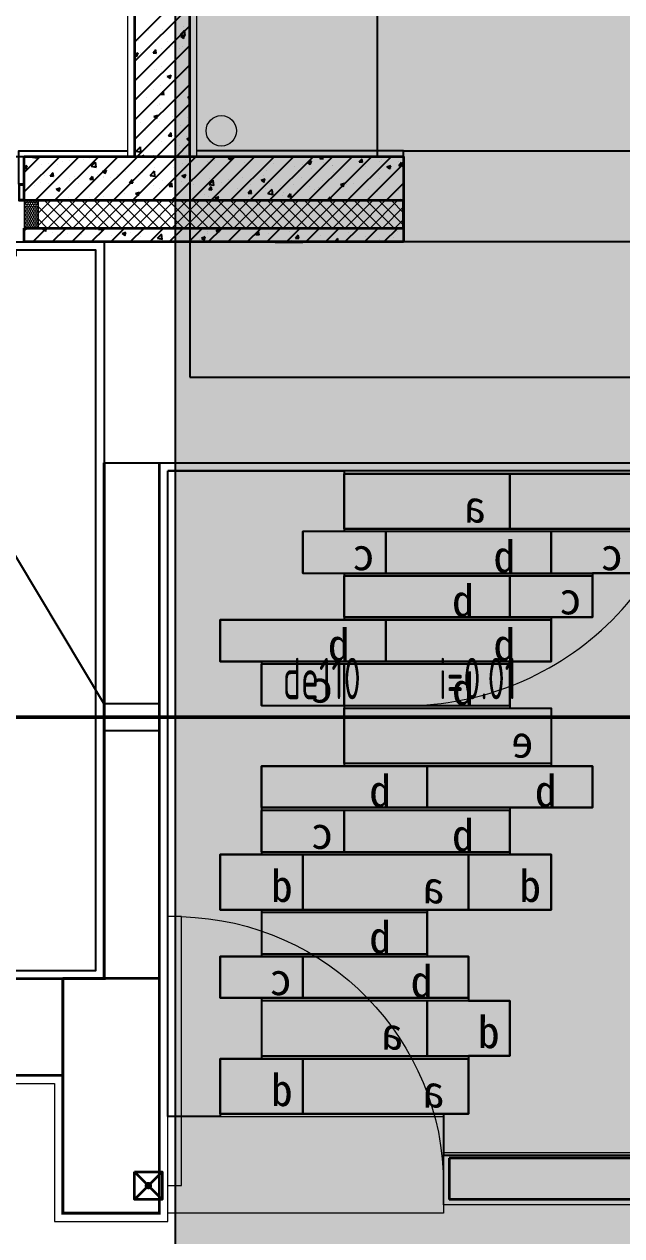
# Model space of a CAD drawing. Header units: inches. Extents: x 143994 to 247866, y 243815 to 272761.
# Drawn here: x 222738 to 224904, y 248294 to 252685 of the extents above; entities that cross this region are included whole.
import ezdxf

# ---------------------------------------------------------------- set-up
doc = ezdxf.new("R2010")
doc.units = ezdxf.units.IN
doc.header["$LTSCALE"] = 1000
doc.header["$MEASUREMENT"] = 0
doc.linetypes.add('DASH', pattern=[0.35, 0.25, -0.1])
doc.linetypes.add('HIDDEN', pattern=[0.375, 0.25, -0.125])
doc.layers.get('DEFPOINTS').update_dxf_attribs({"color": 62})
for name, color, linetype in [('0-fm', 30, 'Continuous'), ('0-pat', 252, 'Continuous'), ('0-word', 131, 'Continuous'), ('0-建筑1F', 127, 'Continuous'), ('0-建筑2F', 127, 'Continuous'), ('00雨水标注', 3, 'Continuous'), ('A-Anno-Lead', 2, 'Continuous'), ('A-S-face(建筑粉刷线)', 136, 'Continuous'), ('A-Wall-Patn', 255, 'Continuous'), ('I-furniture', 2, 'DASH'), ('PUB_HATCH', 8, 'Continuous'), ('厨卫', 44, 'Continuous')]:
    doc.layers.add(name, color=color, linetype=linetype)
for name, color, linetype, lineweight in [('00雨水管', 60, 'Continuous', 50), ('A-Flr-Door', 8, 'Continuous', 9), ('A-Flr-Opng', 14, 'Continuous', 9), ('A-Flr-Stairs', 8, 'Continuous', 9), ('A-M-Paint-Sill', 173, 'Continuous', 9), ('A-M-Stone', 11, 'Continuous', 15), ('A-Wall', 254, 'Continuous', 35), ('MQ-HZ幕墙绘制', 6, 'Continuous', 13), ('W-保温层', 8, 'Continuous', 13)]:
    doc.layers.add(name, color=color, linetype=linetype, lineweight=lineweight)
doc.styles.add('ECADI', font='hzs.shx', dxfattribs={"width": 0.7, "bigfont": 'hztxt.shx'})
doc.styles.add('HS2', font='')
doc.styles.get("Standard").update_dxf_attribs({"font": 'arial.ttf'})
doc.styles.get('HS2').set_extended_font_data('SimHei')
doc.linetypes.add('Y_WATER_SUPPLY', pattern='A,3,-0.2,["Y",Standard,S=0.2,R=0,X=-0.1,Y=-0.05],-0.2', length=3.4)

# ---------------------------------------------------------------- blocks, each defined once
blk = doc.blocks.new('*U524')
at = {"layer": 'A-Wall'}
for p, q in [((-2050, 350), (-1900, 350)), ((-1900, 350), (-1900, 0)), ((0, 350), (0, 0)), ((0, 350), (860, 350)), ((-2050, 0), (-1900, 0)), ((0, 0), (860, 0))]:
    blk.add_line(p, q, dxfattribs=at)
at = {"layer": 'A-Wall', "linetype": 'DASH', "ltscale": 0.5}
for p, q in [((-1900, 350), (0, 350)), ((0, 0), (-1900, 0))]:
    blk.add_line(p, q, dxfattribs=at)
blk = doc.blocks.new('预埋支撑结构')
at = {"layer": 'A-Wall', "color": 1}
for p, q in [((0, 0), (100, -100)), ((100, 0), (0, -100))]:
    blk.add_line(p, q, dxfattribs=at)
blk.add_lwpolyline([(0, 0), (100, 0), (100, -100), (0, -100)], close=True, dxfattribs=at)
blk = doc.blocks.new('dg3456')
at = {"layer": 'A-M-Paint-Sill'}
for p, q in [((434388, 201497.1), (434388, 201687.1)), ((434388, 201687.1), (436918, 201687.1)), ((436918, 201497.1), (434388, 201497.1))]:
    blk.add_line(p, q, dxfattribs=at)
at = {"layer": 'A-Wall'}
for p, q in [((436948, 201667.1), (434408, 201667.1)), ((434408, 201667.1), (434408, 201517.1)), ((436948, 201517.1), (434408, 201517.1))]:
    blk.add_line(p, q, dxfattribs=at)
blk = doc.blocks.new('$DorLib2D$00000001')
for p, q in [((0.45, 0.975), (0.5, 0.975)), ((0.45, 0), (0.45, 0.975)), ((0.5, 0), (0.5, 0.975)), ((0.5, 0), (0.45, 0))]:
    blk.add_line(p, q)
at = {"lineweight": 13}
blk.add_arc((0.475, 0), 0.975, 91.4693, 180, dxfattribs=at)
blk = doc.blocks.new('A$C300209DD')
blk.add_lwpolyline([(0, 0), (600, 0), (600, -150), (0, -150)], close=True)
at = {"layer": '0-word', "color": 4, "insert": (130.1, -31.3), "char_height": 116.7, "attachment_point": 1, "rotation": 360, "style": 'HS2'}
blk.add_mtext('b', dxfattribs=at)
blk = doc.blocks.new('A$C378B29CF')
blk.add_lwpolyline([(0, 0), (300, 0), (300, -200), (0, -200)], close=True)
at = {"layer": '0-word', "color": 4, "insert": (36.8, -54.9), "char_height": 116.7, "attachment_point": 1, "rotation": 360, "style": 'HS2'}
blk.add_mtext('d', dxfattribs=at)
blk = doc.blocks.new('A$C28AF7A45')
blk.add_lwpolyline([(0, 0), (0, -200), (750, -200), (750, 0)], close=True)
at = {"layer": '0-word', "color": 4, "insert": (64.9, -62.2), "char_height": 116.7, "attachment_point": 1, "rotation": 360, "style": 'HS2'}
blk.add_mtext('e', dxfattribs=at)
blk = doc.blocks.new('A$C76955CBD')
blk.add_lwpolyline([(0, 0), (600, 0), (600, -200), (0, -200)], close=True)
at = {"layer": '0-word', "color": 4, "insert": (85.6, -60.3), "char_height": 116.7, "attachment_point": 1, "rotation": 360, "style": 'HS2'}
blk.add_mtext('a', dxfattribs=at)
blk = doc.blocks.new('A$C43E706E6')
blk.add_lwpolyline([(0, 0), (300, 0), (300, -150), (0, -150)], close=True)
at = {"layer": '0-pat'}
blk.add_lwpolyline([(300, -150), (300, 0)], dxfattribs=at)
at = {"layer": '0-word', "color": 4, "insert": (40.8, -22.9), "char_height": 116.7, "attachment_point": 1, "rotation": 360, "style": 'HS2'}
blk.add_mtext('c', dxfattribs=at)
blk = doc.blocks.new('A$C6EB0506D')
at = {"layer": '0-fm'}
for points in [[(0, 0), (0, -200), (1200, -200), (1200, 0)], [(150, -210), (1350, -210), (1350, -360), (150, -360)], [(300, -370), (300, -520), (1200, -520), (1200, -370)], [(1650, -530), (450, -530), (450, -680), (1650, -680)], [(600, -690), (1500, -690), (1500, -840), (600, -840)], [(1200, -850), (450, -850), (450, -1050), (1200, -1050)], [(300, -1060), (300, -1210), (1500, -1210), (1500, -1060)], [(600, -1220), (1500, -1220), (1500, -1370), (600, -1370)], [(1650, -1380), (450, -1380), (450, -1580), (1650, -1580)], [(900, -1590), (1500, -1590), (1500, -1740), (900, -1740)], [(1650, -1750), (750, -1750), (750, -1900), (1650, -1900)], [(600, -1910), (1500, -1910), (1500, -2110), (600, -2110)], [(1650, -2120), (750, -2120), (750, -2320), (1650, -2320)]]:
    blk.add_lwpolyline(points, close=True, dxfattribs=at)
at = {"layer": '0-pat'}
for points in [[(1050, -680), (1050, -530)], [(1200, -840), (1200, -690)], [(1200, -1370), (1200, -1220)], [(1200, -1360), (1200, -1220)]]:
    blk.add_lwpolyline(points, dxfattribs=at)
for name, p in [('A$C76955CBD', (0, 0)), ('A$C76955CBD', (600, 0)), ('A$C43E706E6', (150, -210)), ('A$C300209DD', (450, -210)), ('A$C43E706E6', (1050, -210)), ('A$C43E706E6', (300, -370)), ('A$C300209DD', (600, -370)), ('A$C300209DD', (450, -530)), ('A$C300209DD', (1050, -530)), ('A$C300209DD', (600, -690)), ('A$C43E706E6', (1200, -690)), ('A$C28AF7A45', (450, -850)), ('A$C300209DD', (300, -1060)), ('A$C300209DD', (900, -1060)), ('A$C300209DD', (600, -1220)), ('A$C43E706E6', (1200, -1220)), ('A$C378B29CF', (450, -1380)), ('A$C76955CBD', (750, -1380)), ('A$C378B29CF', (1350, -1380)), ('A$C300209DD', (900, -1590)), ('A$C300209DD', (750, -1750)), ('A$C43E706E6', (1350, -1750)), ('A$C378B29CF', (600, -1910)), ('A$C76955CBD', (900, -1910)), ('A$C76955CBD', (750, -2120)), ('A$C378B29CF', (1350, -2120))]:
    blk.add_blockref(name, p, dxfattribs=at)
blk = doc.blocks.new('144')
at = {"layer": 'MQ-HZ幕墙绘制'}
h = blk.add_hatch(dxfattribs=at)
h.set_pattern_fill('HONEY', color=127, scale=3, angle=90)
h.set_pattern_definition([(90, (257315.537, -385574.7383), (-4.124445, 7.14375), [4.7625, -9.525]), (210, (257315.537, -385574.7383), (-4.12444648, -7.143749147), [4.7625, -9.525]), (150, (257315.537, -385574.7383), (-8.24889148, 8.53e-07), [-9.525, 4.7625])])
h.paths.add_polyline_path([(638186.9, -388110.3), (638186.9, -388210.3), (638236.9, -388210.3), (638236.9, -388110.3)])
at = {"layer": 'A-Flr-Opng', "color": 127}
blk.add_circle((638901.2, -387857.6), 55, dxfattribs=at)
at = {"layer": 'A-S-face(建筑粉刷线)', "color": 127}
for p, q in [((638186.9, -387930.3), (638561.9, -387930.3)), ((639561.9, -387930.3), (638811.9, -387930.3)), ((639561.9, -387950.3), (639561.9, -387930.3))]:
    blk.add_line(p, q, dxfattribs=at)
blk.add_lwpolyline([(638166.9, -388050.3), (638166.9, -387930.3), (638186.9, -387930.3)], dxfattribs=at)
at = {"layer": 'A-Wall', "color": 127}
for p, q in [((638586.9, -380010.3), (638586.9, -387950.3)), ((638786.9, -387950.3), (638786.9, -380010.3)), ((638186.9, -388110.3), (638186.9, -387950.3)), ((638186.9, -387950.3), (639561.9, -387950.3)), ((638586.9, -387950.3), (638786.9, -387950.3)), ((639561.9, -387950.3), (639561.9, -388260.3)), ((639561.9, -388110.3), (638186.9, -388110.3)), ((639561.9, -388210.3), (639561.9, -388110.3)), ((638186.9, -388260.3), (638186.9, -388210.3)), ((638186.9, -388210.3), (638476.9, -388210.3)), ((638476.9, -388210.3), (639561.9, -388210.3)), ((638476.9, -388260.3), (638186.9, -388260.3)), ((639561.9, -388260.3), (638476.9, -388260.3))]:
    blk.add_line(p, q, dxfattribs=at)
at = {"layer": 'A-Wall', "color": 127, "linetype": 'ByBlock'}
blk.add_line((639096.9, -388260.3), (639196.9, -388260.3), dxfattribs=at)
at = {"layer": 'I-furniture', "color": 127, "linetype": 'HIDDEN', "ltscale": 15}
for p, q in [((639561.9, -387930.3), (640411.9, -387930.3)), ((640411.9, -388260.3), (639561.9, -388260.3))]:
    blk.add_line(p, q, dxfattribs=at)
at = {"layer": 'MQ-HZ幕墙绘制', "color": 127, "lineweight": -3}
blk.add_lwpolyline([(638166.9, -388050.3), (638166.9, -388110.3), (638183.9, -388110.3), (638183.9, -388110.3), (638186.9, -388110.3), (638186.9, -388107.3), (638169.9, -388107.3), (638169.9, -388053.3), (638186.9, -388053.3), (638186.9, -388050.3), (638183.9, -388050.3), (638183.9, -388050.3), (638166.9, -388050.3, 0.000051)], format="xyb", dxfattribs=at)
at = {"layer": 'MQ-HZ幕墙绘制', "color": 127}
blk.add_lwpolyline([(638186.9, -388110.3), (638186.9, -388210.3), (638236.9, -388210.3), (638236.9, -388110.3)], close=True, dxfattribs=at)
at = {"layer": 'PUB_HATCH', "color": 127, "linetype": 'Continuous'}
for p, q in [((638586.9, -387535.9), (638786.9, -387335.9)), ((638586.9, -387606.6), (638786.9, -387406.6)), ((638586.9, -387677.3), (638786.9, -387477.3)), ((638764.8, -387478.1), (638764.8, -387478.1)), ((638600.4, -387529.4), (638600.4, -387529.4)), ((638638.5, -387494.8), (638638.5, -387494.8)), ((638676.7, -387509.8), (638676.7, -387509.8)), ((638688.3, -387492), (638688.3, -387492)), ((638707.2, -387533.9), (638707.2, -387533.9)), ((638753, -387509), (638768.6, -387492.7)), ((638753, -387509), (638770.8, -387511.7)), ((638754, -387515.8), (638768, -387510.4)), ((638754, -387515.8), (638764, -387522.5)), ((638763.7, -387523), (638767.7, -387510.9)), ((638770.5, -387512.1), (638768.3, -387493.1)), ((638586.9, -387748), (638786.9, -387548)), ((638586.9, -387579.9), (638600, -387574.9)), ((638595.6, -387587.5), (638599.7, -387575.4)), ((638608, -387573.7), (638608, -387573.7)), ((638642.6, -387556.3), (638642.6, -387556.3)), ((638653.8, -387574.7), (638663.5, -387563.2)), ((638653.8, -387574.7), (638665.8, -387575.8)), ((638665.5, -387576.3), (638663.2, -387563.7)), ((638685.8, -387558.6), (638685.8, -387558.6)), ((638712.2, -387557), (638712.2, -387557)), ((638724.7, -387553.7), (638724.7, -387553.7)), ((638749.4, -387560.8), (638749.4, -387560.8)), ((638762.3, -387550.4), (638762.3, -387550.4)), ((638586.9, -387580.9), (638595.9, -387587)), ((638586.9, -387818.8), (638786.9, -387618.8)), ((638785.4, -387619.3), (638785.4, -387619.3)), ((638786.1, -387611.1), (638786.1, -387611.1)), ((638659.6, -387635.9), (638659.6, -387635.9)), ((638667.4, -387635.6), (638667.4, -387635.6)), ((638683.4, -387625.2), (638683.4, -387625.2)), ((638684.4, -387643.7), (638684.4, -387643.7)), ((638705.4, -387660.8), (638719.4, -387655.4)), ((638705.4, -387660.8), (638715.3, -387667.5)), ((638709.7, -387629.3), (638709.7, -387629.3)), ((638715, -387668), (638719.1, -387655.9)), ((638774.2, -387640.1), (638774.2, -387640.1)), ((638586.9, -387889.5), (638786.9, -387689.5)), ((638657.1, -387708.2), (638657.1, -387708.2)), ((638681, -387691.7), (638681, -387691.7)), ((638732.8, -387698.2), (638732.8, -387698.2)), ((638783.7, -387677.7), (638783.7, -387677.7)), ((638607, -387714.8), (638607, -387714.8)), ((638628.5, -387737.8), (638628.5, -387737.8)), ((638681.6, -387725.2), (638691.2, -387713.7)), ((638681.6, -387725.2), (638693.5, -387726.2)), ((638693.2, -387726.7), (638690.9, -387714.2)), ((638735.2, -387742.3), (638735.2, -387742.3)), ((638779.5, -387736.9), (638786.9, -387729.2)), ((638779.5, -387736.9), (638786.9, -387738.1)), ((638781.2, -387744.2), (638781.2, -387744.2)), ((638596.8, -387950.3), (638786.9, -387760.2)), ((638604.5, -387787.1), (638604.5, -387787.1)), ((638670.6, -387764.7), (638670.6, -387764.7)), ((638676.1, -387763), (638676.1, -387763)), ((638678.5, -387758.3), (638678.5, -387758.3)), ((638680.2, -387777.1), (638680.2, -387777.1)), ((638777.4, -387769.2), (638777.4, -387769.2)), ((638588.7, -387839.5), (638588.7, -387839.5)), ((638607.4, -387827), (638607.4, -387827)), ((638656.7, -387805.8), (638670.7, -387800.5)), ((638656.7, -387805.8), (638666.7, -387812.6)), ((638666.4, -387813.1), (638670.4, -387801)), ((638667.5, -387950.3), (638786.9, -387830.9)), ((638676.1, -387824.9), (638676.1, -387824.9)), ((638724.1, -387806.9), (638724.1, -387806.9)), ((638753.9, -387839.4), (638753.9, -387839.4)), ((638778.8, -387810.8), (638778.8, -387810.8)), ((638627.6, -387856), (638627.6, -387856)), ((638695.4, -387844), (638695.4, -387844)), ((638709.3, -387875.6), (638719, -387864.1)), ((638709.3, -387875.6), (638721.3, -387876.7)), ((638721, -387877.2), (638718.7, -387864.6)), ((638776.1, -387886.4), (638786.9, -387882.2)), ((638776.4, -387877.4), (638776.4, -387877.4)), ((638592.6, -387931.7), (638608.2, -387915.5)), ((638610.1, -387934.9), (638607.9, -387915.9)), ((638673.7, -387891.5), (638673.7, -387891.5)), ((638683.8, -387897), (638683.8, -387897)), ((638701.3, -387918.2), (638701.3, -387918.2)), ((638738.2, -387950.3), (638786.9, -387901.6)), ((638751.4, -387911.7), (638751.4, -387911.7)), ((638776.1, -387886.4), (638786, -387893.1)), ((638785.7, -387893.6), (638786.9, -387890.1)), ((638186.9, -388008.2), (638244.8, -387950.3)), ((638186.9, -388078.9), (638315.6, -387950.3)), ((638216.3, -387952.9), (638218.9, -387950.3)), ((638216.3, -387952.9), (638234.1, -387955.7)), ((638226.3, -388110.3), (638386.3, -387950.3)), ((638233.8, -387956.6), (638233.1, -387950.3)), ((638297, -388110.3), (638457, -387950.3)), ((638326.5, -387969.7), (638326.5, -387969.7)), ((638352.1, -387964.5), (638352.1, -387964.5)), ((638367.7, -388110.3), (638527.7, -387950.3)), ((638402.3, -387959.7), (638402.3, -387959.7)), ((638424, -387958.4), (638424, -387958.4)), ((638429.8, -387986), (638445.4, -387969.8)), ((638438.4, -388110.3), (638598.4, -387950.3)), ((638447.3, -387989.7), (638445, -387970.7)), ((638454.8, -387950.5), (638454.8, -387950.5)), ((638509.1, -388110.3), (638669.1, -387950.3)), ((638556.6, -387953.4), (638556.6, -387953.4)), ((638579.8, -388110.3), (638739.8, -387950.3)), ((638592.6, -387931.7), (638610.4, -387934.5)), ((638609.6, -387950.3), (638622.1, -387945.5)), ((638620.3, -387950.3), (638621.8, -387946)), ((638650.5, -388110.3), (638810.5, -387950.3)), ((638656.5, -387946.2), (638656.5, -387946.2)), ((638663.4, -387957.9), (638663.4, -387957.9)), ((638721.2, -388110.3), (638881.2, -387950.3)), ((638770.1, -387962.4), (638770.1, -387962.4)), ((638773.9, -387944), (638773.9, -387944)), ((638792, -388110.3), (638952, -387950.3)), ((638850.2, -387968.4), (638850.2, -387968.4)), ((638853.9, -387972.2), (638853.9, -387972.2)), ((638861, -387962.4), (638861, -387962.4)), ((638862.7, -388110.3), (639022.7, -387950.3)), ((638876.9, -387966.9), (638876.9, -387966.9)), ((638926.4, -387956.2), (638940.4, -387950.8)), ((638926.4, -387956.2), (638936.4, -387962.9)), ((638933.4, -388110.3), (639093.4, -387950.3)), ((638936, -387964), (638940.1, -387951.9)), ((638980.2, -387955.6), (638980.2, -387955.6)), ((638983.7, -387971.4), (638983.7, -387971.4)), ((639004.1, -388110.3), (639164.1, -387950.3)), ((639074.8, -388110.3), (639234.8, -387950.3)), ((639145.5, -388110.3), (639305.5, -387950.3)), ((639155, -387953.6), (639155, -387953.6)), ((639213.8, -387972.2), (639227.8, -387966.8)), ((639213.8, -387972.2), (639223.8, -387978.9)), ((639216.2, -388110.3), (639376.2, -387950.3)), ((639223.5, -387980), (639227.5, -387967.9)), ((639258, -387957.8), (639264.3, -387950.3)), ((639258, -387957.8), (639269.9, -387958.9)), ((639261.8, -387958.1), (639261.8, -387958.1)), ((639269.6, -387960), (639267.8, -387950.3)), ((639270, -387972.1), (639270, -387972.1)), ((639286.9, -388110.3), (639446.9, -387950.3)), ((639357.6, -388110.3), (639517.6, -387950.3)), ((639368.6, -387962.6), (639368.6, -387962.6)), ((639372.7, -387958), (639372.7, -387958)), ((639401.4, -387970.4), (639411.1, -387958.9)), ((639401.4, -387970.4), (639413.4, -387971.4)), ((639413.1, -387972.6), (639410.8, -387960)), ((639431.9, -387968.1), (639431.9, -387968.1)), ((639475.3, -387967.1), (639475.3, -387967.1)), ((639481.9, -387961.5), (639481.9, -387961.5)), ((639541.8, -387967.6), (639541.8, -387967.6)), ((639544.9, -387982.9), (639554.5, -387971.4)), ((639556.5, -387985.1), (639554.2, -387972.6)), ((639557.7, -387951.5), (639557.7, -387951.5)), ((638186.9, -387987.3), (638197.5, -387983.2)), ((638186.9, -387990.9), (638193.5, -387995.3)), ((638190.7, -387998.5), (638190.7, -387998.5)), ((638193.2, -387996.5), (638197.2, -387984.4)), ((638248.2, -387979.5), (638248.2, -387979.5)), ((638276.5, -387976.3), (638276.5, -387976.3)), ((638281.5, -388020.4), (638291.2, -388008.9)), ((638293.2, -388022.6), (638290.9, -388010.1)), ((638307.3, -387978.5), (638307.3, -387978.5)), ((638429.8, -387986), (638447.6, -387988.8)), ((638452.4, -388017), (638452.4, -388017)), ((638470.9, -388004.6), (638484.9, -387999.3)), ((638470.9, -388004.6), (638480.9, -388011.3)), ((638480.6, -388012.5), (638484.6, -388000.4)), ((638526, -388015.4), (638526, -388015.4)), ((638553.4, -388004.2), (638553.4, -388004.2)), ((638601.8, -388005.4), (638601.8, -388005.4)), ((638617, -388008.4), (638617, -388008.4)), ((638643.2, -388019.1), (638658.8, -388002.9)), ((638657.3, -387989.2), (638657.3, -387989.2)), ((638660.7, -388022.8), (638658.5, -388003.8)), ((638728.1, -387988.8), (638728.1, -387988.8)), ((638733.6, -387988.4), (638733.6, -387988.4)), ((638758.4, -388020.7), (638772.4, -388015.3)), ((638760, -387975.2), (638760, -387975.2)), ((638768, -388028.5), (638772.1, -388016.4)), ((638778.2, -387982.2), (638778.2, -387982.2)), ((638962.4, -388013.9), (638962.4, -388013.9)), ((639065.1, -387999.9), (639065.1, -387999.9)), ((639090.4, -387976), (639090.4, -387976)), ((639166.1, -387987.1), (639166.1, -387987.1)), ((639179.7, -388001.3), (639179.7, -388001.3)), ((639197.2, -387980.5), (639197.2, -387980.5)), ((639229.8, -387994.7), (639229.8, -387994.7)), ((639304, -387985), (639304, -387985)), ((639305.6, -387984.7), (639305.6, -387984.7)), ((639308.5, -388007.6), (639308.5, -388007.6)), ((639410.7, -387989.5), (639410.7, -387989.5)), ((639425.2, -387987.6), (639425.2, -387987.6)), ((639428.3, -388110.3), (639561.9, -387976.7)), ((639471.3, -388011.8), (639471.3, -388011.8)), ((639501.3, -387988.2), (639515.3, -387982.8)), ((639501.3, -387988.2), (639511.2, -387994.9)), ((639510.9, -387996), (639515, -387983.9)), ((639517.5, -387994), (639517.5, -387994)), ((639544.9, -387982.9), (639556.8, -387984)), ((638223.9, -388055.2), (638223.9, -388055.2)), ((638245.8, -388046.1), (638245.8, -388046.1)), ((638261.1, -388019.2), (638261.1, -388019.2)), ((638273.9, -388048.6), (638273.9, -388048.6)), ((638281.5, -388020.4), (638293.5, -388021.5)), ((638349.7, -388031.1), (638349.7, -388031.1)), ((638349.7, -388038.6), (638349.7, -388038.6)), ((638367.9, -388023.7), (638367.9, -388023.7)), ((638383.7, -388048.5), (638383.7, -388048.5)), ((638425, -388033), (638434.6, -388021.5)), ((638425, -388033), (638437, -388034)), ((638436.7, -388035.2), (638434.3, -388022.6)), ((638474.7, -388028.2), (638474.7, -388028.2)), ((638476, -388022), (638476, -388022)), ((638500.3, -388028.4), (638500.3, -388028.4)), ((638568.5, -388045.5), (638578.1, -388034)), ((638568.5, -388045.5), (638580.4, -388046.6)), ((638580.1, -388047.7), (638577.8, -388035.2)), ((638581.4, -388032.7), (638581.4, -388032.7)), ((638643.2, -388019.1), (638661, -388021.9)), ((638654.8, -388055.8), (638654.8, -388055.8)), ((638688.2, -388037.2), (638688.2, -388037.2)), ((638711.9, -388058.1), (638721.5, -388046.6)), ((638711.9, -388058.1), (638723.9, -388059.1)), ((638723.6, -388060.3), (638721.2, -388047.7)), ((638725.6, -388061.1), (638725.6, -388061.1)), ((638757.5, -388041.7), (638757.5, -388041.7)), ((638758.4, -388020.7), (638768.3, -388027.4)), ((638795, -388041.7), (638795, -388041.7)), ((638801.3, -388051.1), (638801.3, -388051.1)), ((638855.4, -388070.6), (638865, -388059.1)), ((638856.7, -388052.2), (638872.3, -388036)), ((638856.7, -388052.2), (638874.5, -388055)), ((638858.6, -388028.9), (638858.6, -388028.9)), ((638867, -388072.8), (638864.7, -388060.3)), ((638874.2, -388055.9), (638871.9, -388036.9)), ((638901.7, -388046.2), (638901.7, -388046.2)), ((638927.6, -388034.5), (638927.6, -388034.5)), ((638977.7, -388027.9), (638977.7, -388027.9)), ((639008.5, -388050.8), (639008.5, -388050.8)), ((639045.8, -388036.7), (639059.8, -388031.3)), ((639045.8, -388036.7), (639055.7, -388043.4)), ((639053.4, -388017.9), (639053.4, -388017.9)), ((639055.4, -388044.5), (639059.5, -388032.4)), ((639075.3, -388047.7), (639075.3, -388047.7)), ((639115.2, -388055.3), (639115.2, -388055.3)), ((639163.7, -388053.6), (639163.7, -388053.6)), ((639191.9, -388027.6), (639191.9, -388027.6)), ((639222, -388059.8), (639222, -388059.8)), ((639267.6, -388038.6), (639267.6, -388038.6)), ((639333.2, -388052.7), (639347.2, -388047.3)), ((639333.2, -388052.7), (639343.2, -388059.4)), ((639342.9, -388060.5), (639346.9, -388048.5)), ((639356.5, -388051.5), (639356.5, -388051.5)), ((639370.3, -388024.6), (639370.3, -388024.6)), ((639379.3, -388047), (639379.3, -388047)), ((639429.3, -388040.4), (639429.3, -388040.4)), ((639473.1, -388031.5), (639473.1, -388031.5)), ((639499.1, -388110.3), (639561.9, -388047.4)), ((639505.1, -388030.4), (639505.1, -388030.4)), ((638267.1, -388068.5), (638267.1, -388068.5)), ((638302.9, -388069.1), (638316.9, -388063.8)), ((638302.9, -388069.1), (638312.8, -388075.9)), ((638312.5, -388077), (638316.6, -388064.9)), ((638347.3, -388097.7), (638347.3, -388097.7)), ((638423.4, -388100.8), (638423.4, -388100.8)), ((638449.9, -388083.6), (638449.9, -388083.6)), ((638473.4, -388094.3), (638473.4, -388094.3)), ((638549.2, -388084.3), (638549.2, -388084.3)), ((638551, -388070.8), (638551, -388070.8)), ((638590.3, -388085.2), (638604.3, -388079.8)), ((638590.3, -388085.2), (638600.3, -388091.9)), ((638600, -388093), (638604, -388080.9)), ((638675.5, -388067.7), (638675.5, -388067.7)), ((638842, -388087.7), (638842, -388087.7)), ((638855.4, -388070.6), (638867.3, -388071.7)), ((638856.1, -388095.5), (638856.1, -388095.5)), ((638877.7, -388101.2), (638891.7, -388095.8)), ((638877.7, -388101.2), (638887.7, -388107.9)), ((638887.4, -388109), (638891.4, -388096.9)), ((638958.6, -388067.7), (638958.6, -388067.7)), ((638960, -388080.5), (638960, -388080.5)), ((638998.8, -388083.2), (639008.5, -388071.7)), ((638998.8, -388083.2), (639010.8, -388084.2)), ((639000.8, -388096.8), (639000.8, -388096.8)), ((639010.5, -388085.4), (639008.1, -388072.8)), ((639062.7, -388066.4), (639062.7, -388066.4)), ((639070.1, -388085.3), (639085.7, -388069.1)), ((639070.1, -388085.3), (639087.9, -388088.1)), ((639087.6, -388089), (639085.4, -388070)), ((639123.2, -388091.6), (639123.2, -388091.6)), ((639127.1, -388080.2), (639127.1, -388080.2)), ((639142.3, -388095.7), (639151.9, -388084.2)), ((639142.3, -388095.7), (639154.2, -388096.8)), ((639153.9, -388097.9), (639151.6, -388085.4)), ((639177.2, -388073.6), (639177.2, -388073.6)), ((639239.8, -388071.6), (639239.8, -388071.6)), ((639252.9, -388063.6), (639252.9, -388063.6)), ((639265.2, -388105.2), (639265.2, -388105.2)), ((639285.7, -388108.3), (639295.4, -388096.8)), ((639291.4, -388110.3), (639299.2, -388102.2)), ((639297.3, -388110.3), (639295.1, -388097.9)), ((639299.7, -388110.3), (639298.8, -388103.1)), ((639328.8, -388064.3), (639328.8, -388064.3)), ((639367.8, -388091.1), (639367.8, -388091.1)), ((639435.5, -388068.8), (639435.5, -388068.8)), ((639468.9, -388078.3), (639468.9, -388078.3)), ((639542.3, -388073.3), (639542.3, -388073.3)), ((639549.5, -388101.5), (639549.5, -388101.5)), ((638725.4, -388107.7), (638725.4, -388107.7)), ((638755.1, -388108.3), (638755.1, -388108.3)), ((638925.1, -388106.8), (638925.1, -388106.8)), ((639285.7, -388108.3), (639297.7, -388109.3)), ((639438, -388110.3), (639438.8, -388109.3)), ((639452.5, -388109.3), (639452.5, -388109.3)), ((638186.9, -388220.3), (638197, -388210.3)), ((638217.7, -388260.3), (638267.7, -388210.3)), ((638254.2, -388214.2), (638264.4, -388210.3)), ((638254.2, -388214.2), (638264.2, -388220.9)), ((638263.9, -388222), (638267.8, -388210.3)), ((638288.4, -388260.3), (638338.4, -388210.3)), ((638289.2, -388227.5), (638289.2, -388227.5)), ((638306.7, -388231.7), (638306.7, -388231.7)), ((638342.4, -388230.9), (638342.4, -388230.9)), ((638359.1, -388260.3), (638409.1, -388210.3)), ((638395.9, -388232.1), (638395.9, -388232.1)), ((638423.4, -388211.7), (638423.4, -388211.7)), ((638429.8, -388260.3), (638479.8, -388210.3)), ((638445.1, -388216.8), (638445.1, -388216.8)), ((638456.3, -388214), (638459.8, -388210.3)), ((638456.3, -388214), (638474.1, -388216.7)), ((638473.8, -388217.6), (638472.9, -388210.3)), ((638500.5, -388260.3), (638550.5, -388210.3)), ((638502.7, -388236.6), (638502.7, -388236.6)), ((638541.7, -388230.2), (638555.7, -388224.8)), ((638541.7, -388230.2), (638551.6, -388236.9)), ((638551.3, -388238), (638555.4, -388226)), ((638570.3, -388225.4), (638570.3, -388225.4)), ((638571.2, -388260.3), (638621.2, -388210.3)), ((638620.3, -388218.8), (638620.3, -388218.8)), ((638642, -388260.3), (638692, -388210.3)), ((638669.8, -388247.1), (638685.3, -388230.8)), ((638687.2, -388250.7), (638685, -388231.7)), ((638712.7, -388260.3), (638762.7, -388210.3)), ((638751.3, -388210.7), (638751.2, -388210.3)), ((638783.4, -388260.3), (638833.4, -388210.3)), ((638849.7, -388221.6), (638849.7, -388221.6)), ((638851.3, -388228.7), (638851.3, -388228.7)), ((638854.1, -388260.3), (638904.1, -388210.3)), ((638883.1, -388221.1), (638892.2, -388210.3)), ((638883.1, -388221.1), (638895.1, -388222.1)), ((638894.8, -388223.2), (638892.4, -388210.7)), ((638924.8, -388260.3), (638974.8, -388210.3)), ((638955.1, -388213.7), (638955.1, -388213.7)), ((638995.5, -388260.3), (639045.5, -388210.3)), ((639026.6, -388233.6), (639036.2, -388222.1)), ((639026.6, -388233.6), (639038.5, -388234.7)), ((639038.2, -388235.8), (639035.9, -388223.3)), ((639066.2, -388260.3), (639116.2, -388210.3)), ((639072, -388231.3), (639072, -388231.3)), ((639136.9, -388260.3), (639186.9, -388210.3)), ((639147.7, -388221.4), (639147.7, -388221.4)), ((639170, -388246.2), (639179.7, -388234.7)), ((639181.7, -388248.3), (639179.3, -388235.8)), ((639207.6, -388260.3), (639257.6, -388210.3)), ((639278.3, -388260.3), (639328.3, -388210.3)), ((639349.1, -388260.3), (639399.1, -388210.3)), ((639363, -388224.3), (639363, -388224.3)), ((639419.8, -388260.3), (639469.8, -388210.3)), ((639464, -388211.5), (639464, -388211.5)), ((639490.5, -388260.3), (639540.5, -388210.3)), ((639541.2, -388220.8), (639541.2, -388220.8)), ((638190.1, -388251.7), (638190.1, -388251.7)), ((638238.5, -388245.9), (638238.5, -388245.9)), ((638318.1, -388258.6), (638318.1, -388258.6)), ((638368.2, -388252), (638368.2, -388252)), ((638444, -388242), (638444, -388242)), ((638609.5, -388241.1), (638609.5, -388241.1)), ((638647.6, -388255.6), (638647.6, -388255.6)), ((638669.8, -388247.1), (638687.5, -388249.8)), ((638716.2, -388245.6), (638716.2, -388245.6)), ((638733, -388241.7), (638733, -388241.7)), ((638750.2, -388241.5), (638750.2, -388241.5)), ((638823, -388250.1), (638823, -388250.1)), ((638829.1, -388246.2), (638843.1, -388240.8)), ((638829.1, -388246.2), (638839, -388252.9)), ((638838.7, -388254.1), (638842.8, -388242)), ((638895.6, -388254.5), (638895.6, -388254.5)), ((638929.7, -388254.6), (638929.7, -388254.6)), ((639021.9, -388237.9), (639021.9, -388237.9)), ((639036.5, -388259.1), (639036.5, -388259.1)), ((639121.6, -388260.3), (639130.5, -388256.9)), ((639129.4, -388260.3), (639130.2, -388258)), ((639156.4, -388253.4), (639156.4, -388253.4)), ((639170, -388246.2), (639182, -388247.2)), ((639260.3, -388238.4), (639260.3, -388238.4)), ((639313.5, -388258.7), (639323.1, -388247.2)), ((639313.5, -388258.7), (639325.4, -388259.8)), ((639325, -388260.3), (639322.8, -388248.4)), ((639424.6, -388240.9), (639424.6, -388240.9)), ((639466.1, -388260.3), (639466.6, -388259.8)), ((639473.5, -388250.4), (639473.5, -388250.4)), ((639523.6, -388243.8), (639523.6, -388243.8)), ((639561.2, -388260.3), (639561.9, -388259.5))]:
    blk.add_line(p, q, dxfattribs=at)
at = {"layer": 'W-保温层', "color": 127}
for p, q in [((638561.9, -387950.3), (638561.9, -376410.3)), ((638811.9, -387950.3), (638811.9, -380010.3)), ((639561.9, -388110.3), (638236.9, -388110.3)), ((638236.9, -388110.3), (638236.9, -388210.3)), ((639561.9, -388210.3), (639561.9, -388110.3)), ((638236.9, -388210.3), (639561.9, -388210.3))]:
    blk.add_line(p, q, dxfattribs=at)
at = {"layer": 'W-保温层', "color": 127, "linetype": 'Continuous'}
for p, q in [((638236.9, -388111.5), (638238.1, -388110.3)), ((638236.9, -388156.4), (638283, -388110.3)), ((638236.9, -388201.3), (638327.9, -388110.3)), ((638315.5, -388210.3), (638236.9, -388131.7)), ((638360.4, -388210.3), (638260.4, -388110.3)), ((638272.8, -388210.3), (638372.8, -388110.3)), ((638405.3, -388210.3), (638305.3, -388110.3)), ((638317.7, -388210.3), (638417.7, -388110.3)), ((638450.2, -388210.3), (638350.2, -388110.3)), ((638362.6, -388210.3), (638462.6, -388110.3)), ((638495.1, -388210.3), (638395.1, -388110.3)), ((638407.5, -388210.3), (638507.5, -388110.3)), ((638540, -388210.3), (638440, -388110.3)), ((638452.4, -388210.3), (638552.4, -388110.3)), ((638584.9, -388210.3), (638484.9, -388110.3)), ((638497.3, -388210.3), (638597.3, -388110.3)), ((638629.8, -388210.3), (638529.8, -388110.3)), ((638542.2, -388210.3), (638642.2, -388110.3)), ((638674.7, -388210.3), (638574.7, -388110.3)), ((638587.1, -388210.3), (638687.1, -388110.3)), ((638719.6, -388210.3), (638619.6, -388110.3)), ((638632, -388210.3), (638732, -388110.3)), ((638764.5, -388210.3), (638664.5, -388110.3)), ((638676.9, -388210.3), (638776.9, -388110.3)), ((638809.4, -388210.3), (638709.4, -388110.3)), ((638721.8, -388210.3), (638821.8, -388110.3)), ((638854.3, -388210.3), (638754.3, -388110.3)), ((638766.7, -388210.3), (638866.7, -388110.3)), ((638899.2, -388210.3), (638799.2, -388110.3)), ((638811.6, -388210.3), (638911.6, -388110.3)), ((638944.1, -388210.3), (638844.1, -388110.3)), ((638856.5, -388210.3), (638956.5, -388110.3)), ((638989, -388210.3), (638889, -388110.3)), ((638901.4, -388210.3), (639001.4, -388110.3)), ((639033.9, -388210.3), (638933.9, -388110.3)), ((638946.3, -388210.3), (639046.3, -388110.3)), ((639078.8, -388210.3), (638978.8, -388110.3)), ((638991.2, -388210.3), (639091.2, -388110.3)), ((639123.7, -388210.3), (639023.7, -388110.3)), ((639036.1, -388210.3), (639136.1, -388110.3)), ((639168.6, -388210.3), (639068.6, -388110.3)), ((639081, -388210.3), (639181, -388110.3)), ((639213.5, -388210.3), (639113.5, -388110.3)), ((639125.9, -388210.3), (639225.9, -388110.3)), ((639258.4, -388210.3), (639158.4, -388110.3)), ((639170.9, -388210.3), (639270.9, -388110.3)), ((639303.3, -388210.3), (639203.3, -388110.3)), ((639215.8, -388210.3), (639315.8, -388110.3)), ((639348.2, -388210.3), (639248.2, -388110.3)), ((639260.7, -388210.3), (639360.7, -388110.3)), ((639393.1, -388210.3), (639293.1, -388110.3)), ((639305.6, -388210.3), (639405.6, -388110.3)), ((639438, -388210.3), (639338, -388110.3)), ((639350.5, -388210.3), (639450.5, -388110.3)), ((639482.9, -388210.3), (639382.9, -388110.3)), ((639395.4, -388210.3), (639495.4, -388110.3)), ((639527.8, -388210.3), (639427.8, -388110.3)), ((639440.3, -388210.3), (639540.3, -388110.3)), ((639561.9, -388199.5), (639472.7, -388110.3)), ((639485.2, -388210.3), (639561.9, -388133.5)), ((639561.9, -388154.6), (639517.6, -388110.3)), ((638270.6, -388210.3), (638236.9, -388176.6)), ((639530.1, -388210.3), (639561.9, -388178.4))]:
    blk.add_line(p, q, dxfattribs=at)
at = {"layer": '厨卫', "color": 127}
blk.add_line((639466.9, -387950.3), (639466.9, -384945.3), dxfattribs=at)
blk = doc.blocks.new('1442323')
at = {"layer": 'MQ-HZ幕墙绘制', "color": 127}
blk.add_arc((681620.4, -388972.8), 1056.5, 269.8126, 0.1874, dxfattribs=at)
at = {"layer": 'PUB_HATCH', "color": 127}
blk.add_line((683606.9, -389179.3), (681566.9, -389179.3), dxfattribs=at)

msp = doc.modelspace()

# ---------------------------------------------------------------- hatches: boundary and pattern name
at = {"layer": 'DEFPOINTS'}
h = msp.add_hatch(dxfattribs=at)
h.set_pattern_fill('ANSI31', color=250)
h.set_pattern_definition([(45, (0, 0), (-1.122532015, 1.122532015), [])])
h.paths.add_polyline_path([(247866.03, 243814.78), (223286.02, 243814.78), (223286.02, 270814.78), (247866.03, 270814.78)])

# ---------------------------------------------------------------- linework, layer by layer
at = {"layer": '00雨水标注', "color": 1}
msp.add_line((223027.28, 250223.73), (222590.66, 250951.16), dxfattribs=at)
msp.add_lwpolyline([(223027.28, 250223.73), (223227.28, 250223.73), (223227.28, 250123.73), (223027.28, 250123.73)], close=True, dxfattribs=at)
at = {"layer": '00雨水管', "linetype": 'Y_WATER_SUPPLY', "ltscale": 0.5}
msp.add_line((220013.83, 250173.73), (227048.2, 250173.73), dxfattribs=at)
at = {"layer": 'A-Anno-Lead', "color": 1, "const_width": 13.33}
msp.add_lwpolyline([(223188.2, 248482.77, 1), (223188.2, 248469.44, 1)], format="xyb", close=True, dxfattribs=at)
at = {"layer": 'A-Flr-Stairs'}
msp.add_lwpolyline([(223258.2, 248726.1), (224258.2, 248726.1), (224258.2, 248376.1), (223258.2, 248376.1)], close=True, dxfattribs=at)
at = {"layer": 'A-M-Stone'}
msp.add_line((222998.2, 249256.1), (222998.2, 251096.1), dxfattribs=at)
for points in [[(219588.2, 251066.1), (219588.2, 248346.1), (219998.2, 248346.1), (219998.2, 248846.1), (222848.2, 248846.1), (222848.2, 248346.1), (223258.2, 248346.1), (223258.2, 251066.1)], [(222998.2, 249256.1), (219848.2, 249256.1)]]:
    msp.add_lwpolyline(points, dxfattribs=at)
at = {"layer": 'A-Wall'}
for p, q in [((223028.2, 249226.1), (223028.2, 251096.1)), ((223228.2, 249226.1), (223228.2, 251096.1)), ((222878.2, 248876.1), (222878.2, 249226.1))]:
    msp.add_line(p, q, dxfattribs=at)
at = {"layer": 'A-Wall', "const_width": 10}
msp.add_lwpolyline([(223028.2, 251096.1), (223028.2, 249226.1), (222878.2, 249226.1), (222878.2, 248376.1), (223228.2, 248376.1), (223228.2, 251096.1)], dxfattribs=at)
at = {"layer": 'A-Wall'}
msp.add_lwpolyline([(222878.2, 248876.1), (222878.2, 248376.1), (223228.2, 248376.1), (223228.2, 249226.1), (222878.2, 249226.1)], dxfattribs=at)
at = {"layer": 'A-Wall-Patn'}
for p, q in [((219508.2, 252206.1), (223338.2, 252206.1)), ((223338.2, 252206.1), (223338.2, 251406.1)), ((219818.2, 251896.1), (223028.2, 251896.1)), ((223028.2, 251896.1), (223028.2, 251096.1)), ((223338.2, 251406.1), (226708.2, 251406.1)), ((223028.2, 251096.1), (227018.2, 251096.1))]:
    msp.add_line(p, q, dxfattribs=at)
at = {"layer": 'A-Wall-Patn', "color": 11}
for points in [[(222998.2, 251066.1), (222998.2, 251066.1), (222998.2, 251866.1), (219848.2, 251866.1), (219848.2, 251096.1)], [(226788.2, 251066.1), (223258.2, 251066.1)]]:
    msp.add_lwpolyline(points, dxfattribs=at)
at = {"layer": 'DEFPOINTS'}
for points in [[(247866.03, 243814.78), (223286.02, 243814.78), (223286.02, 270814.78), (247866.03, 270814.78)], [(219858.2, 249256.1), (222998.2, 249256.1), (222998.2, 251866.1), (222708.2, 251866.1), (222708.2, 251846.1), (220468.2, 251846.1), (220468.2, 251866.1), (219848.2, 251866.1), (219848.2, 249256.1)], [(223258.2, 251066.1), (223898.2, 251066.1), (223898.2, 250846.1), (223748.2, 250846.1), (223748.2, 250696.1), (223898.2, 250696.1), (223898.2, 250526.1), (223448.2, 250526.1), (223448.2, 250376.1), (223598.2, 250376.1), (223598.2, 250216.1), (223898.2, 250216.1), (223898.2, 249996.1), (223598.2, 249996.1), (223598.2, 249676.1), (223448.2, 249676.1), (223448.2, 249476.1), (223598.2, 249476.1), (223598.2, 249306.1), (223448.2, 249306.1), (223448.2, 249156.1), (223598.2, 249156.1), (223598.2, 248946.1), (223598.2, 248936.1), (223448.2, 248936.1), (223448.2, 248726.1), (223258.2, 248726.1)]]:
    msp.add_lwpolyline(points, close=True, dxfattribs=at)
msp.add_lwpolyline([(224948.2, 250696.1), (224800.13, 250696.1), (224798.2, 250696.1), (224798.2, 250536.1), (224648.2, 250536.1), (224648.2, 250376.1), (224498.2, 250376.1), (224498.2, 250206.1), (224648.2, 250206.1), (224648.2, 249996.1), (224798.2, 249996.1), (224798.2, 249846.1), (224498.2, 249846.1), (224498.2, 249676.1), (224648.2, 249676.1), (224648.2, 249476.1), (224198.2, 249476.1), (224198.2, 249306.1), (224348.2, 249306.1), (224348.2, 249146.1), (224498.2, 249146.1), (224498.2, 248946.1), (224348.2, 248946.1), (224348.2, 248736.1), (224258.2, 248736.1), (224258.21, 248586.1), (226788.2, 248586.1)], dxfattribs=at)

# ---------------------------------------------------------------- block references
at = {"layer": '0-fm', "xscale": -1}
msp.add_blockref('A$C6EB0506D', (225098.2, 251056.1), dxfattribs=at)
at = {"layer": '0-建筑1F'}
msp.add_blockref('144', (-415448.72, 640156.38), dxfattribs=at)
at = {"layer": '0-建筑2F'}
msp.add_blockref('1442323', (-457498.72, 640245.41), dxfattribs=at)
at = {"layer": 'A-Flr-Door', "xscale": 1000, "yscale": -1000, "zscale": 100, "rotation": 180}
msp.add_blockref('$DorLib2D$00000001', (223758.2, 248476.1), dxfattribs=at)
at = {"layer": 'A-M-Paint-Sill'}
msp.add_blockref('dg3456', (-210129.84, 46909.03), dxfattribs=at)
at = {"layer": 'A-Wall'}
for name, p in [('*U524', (222018.19, 248876.1)), ('预埋支撑结构', (223138.2, 248526.1))]:
    msp.add_blockref(name, p, dxfattribs=at)

# ---------------------------------------------------------------- texts
at = {"layer": '00雨水标注', "style": 'ECADI', "width": 0.7}
for s, p in [('de110', (223675.77, 250238.69)), ('i=0.01', (224241, 250238.69))]:
    msp.add_text(s, height=150, rotation=0, dxfattribs=at).set_placement(p)

doc.saveas('drawing.dxf')
